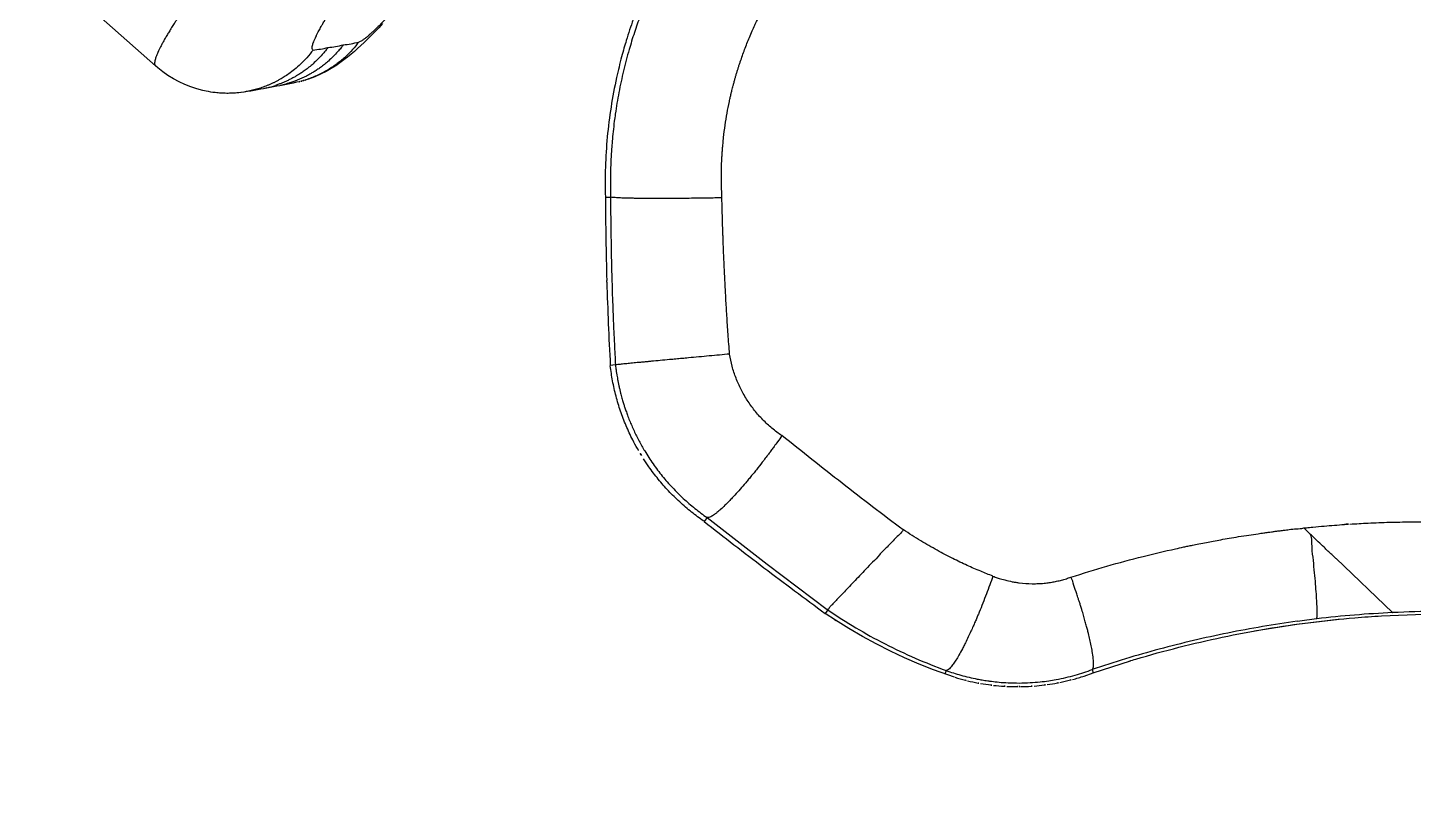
# Model space of a CAD drawing. Header units: millimetres. Extents: x 1145859089 to 1147511753, y -1047484727 to -1047247487.
# Drawn here: x 1146331046 to 1146331303.7, y -1047437019.3 to -1047436878 of the extents above; entities that cross this region are included whole.
import ezdxf
from ezdxf.xclip import XClip

# ---------------------------------------------------------------- set-up
doc = ezdxf.new("R2010")
doc.units = ezdxf.units.MM
doc.header["$LTSCALE"] = 100
doc.header["$MEASUREMENT"] = 0
doc.header["$XCLIPFRAME"] = 2
doc.linetypes.add('CENTERX2', pattern=[4, 2.5, -0.5, 0.5, -0.5])
doc.layers.get('0').update_dxf_attribs({"linetype": 'CONTINUOUS'})
for name, color, linetype in [('L-지중매입', 3, 'CENTERX2'), ('XREF', 135, 'CONTINUOUS'), ('단지배치도$0$W240910', 135, 'CONTINUOUS')]:
    doc.layers.add(name, color=color, linetype=linetype)

# ---------------------------------------------------------------- blocks, each defined once
blk = doc.blocks.new('단지배치도$0$zw$9902')
at = {"layer": '단지배치도$0$W240910', "linetype": 'ByBlock', "ltscale": 20}
for p, q in [((62396.15, -65515.78), (62379.25, -65500.76)), ((62437.66, -65508.67), (62436.95, -65509.41)), ((62438.39, -65507.89), (62437.66, -65508.67)), ((62435.61, -65510.77), (62434.98, -65511.39)), ((62436.26, -65510.11), (62435.61, -65510.77)), ((62436.95, -65509.41), (62436.26, -65510.11)), ((62432.52, -65513.62), (62431.87, -65514.15)), ((62433.14, -65513.08), (62432.52, -65513.62)), ((62433.74, -65512.54), (62433.14, -65513.08)), ((62434.35, -65511.98), (62433.74, -65512.54)), ((62434.98, -65511.39), (62434.35, -65511.98)), ((62396.58, -65516.16), (62396.14, -65515.78)), ((62396.15, -65515.78), (62396.15, -65515.78)), ((62397.51, -65516.89), (62396.58, -65516.16)), ((62428.81, -65516.27), (62427.87, -65516.8)), ((62429.67, -65515.74), (62428.81, -65516.27)), ((62430.46, -65515.2), (62429.67, -65515.74)), ((62431.19, -65514.67), (62430.46, -65515.2)), ((62431.87, -65514.15), (62431.19, -65514.67)), ((62398.48, -65517.57), (62397.51, -65516.89)), ((62399.49, -65518.19), (62398.48, -65517.57)), ((62400.53, -65518.75), (62399.49, -65518.19)), ((62401.6, -65519.24), (62400.53, -65518.75)), ((62421.76, -65518.98), (62421.12, -65519.12)), ((62422.4, -65518.83), (62421.76, -65518.98)), ((62422.89, -65518.71), (62422.4, -65518.83)), ((62424.6, -65518.21), (62423.33, -65518.6)), ((62425.78, -65517.78), (62424.6, -65518.21)), ((62426.87, -65517.3), (62425.78, -65517.78)), ((62427.87, -65516.8), (62426.87, -65517.3)), ((62402.7, -65519.68), (62401.6, -65519.24)), ((62403.83, -65520.05), (62402.7, -65519.68)), ((62404.97, -65520.35), (62403.83, -65520.05)), ((62405.59, -65520.49), (62404.97, -65520.35)), ((62412.05, -65520.72), (62411.64, -65520.76)), ((62412.64, -65520.64), (62412.05, -65520.72)), ((62413.25, -65520.55), (62412.64, -65520.64)), ((62413.86, -65520.46), (62413.25, -65520.55)), ((62414.48, -65520.35), (62413.86, -65520.46)), ((62415.11, -65520.23), (62414.48, -65520.35)), ((62415.75, -65520.1), (62415.11, -65520.23)), ((62416.23, -65520.03), (62415.75, -65520.1)), ((62416.84, -65519.92), (62416.23, -65520.03)), ((62416.87, -65519.85), (62416.4, -65519.96)), ((62417.47, -65519.81), (62416.84, -65519.92)), ((62418.1, -65519.69), (62417.47, -65519.81)), ((62418.74, -65519.55), (62418.1, -65519.69)), ((62419.26, -65519.46), (62418.74, -65519.55)), ((62419.87, -65519.36), (62419.26, -65519.46)), ((62419.87, -65519.29), (62419.39, -65519.4)), ((62420.49, -65519.24), (62419.87, -65519.36)), ((62421.12, -65519.12), (62420.49, -65519.24)), ((62479.81, -65540.18), (62480.78, -65540.17)), ((62480.07, -65555.85), (62480.06, -65555.7)), ((62480.07, -65556), (62480.07, -65555.85)), ((62481.68, -65571.41), (62480.72, -65571.5)), ((62498.72, -65599.79), (62498.18, -65600.53)), ((62498.72, -65599.79), (62509.89, -65608.5)), ((62498.72, -65599.79), (62498.73, -65599.79)), ((62535.24, -65602.08), (62535.21, -65602.11)), ((62609.66, -65601.74), (62609.69, -65601.74)), ((62610.95, -65602.94), (62609.69, -65601.74)), ((62509.89, -65608.5), (62521.08, -65616.93)), ((62614.89, -65606.69), (62615.66, -65607.42)), ((62626.2, -65617.48), (62615.67, -65607.43)), ((62521.17, -65616.99), (62520.7, -65617.65)), ((62522.61, -65618.9), (62520.7, -65617.65)), ((62521.08, -65616.93), (62521.1, -65616.91)), ((62521.12, -65616.94), (62521.09, -65616.92)), ((62521.13, -65616.96), (62521.12, -65616.94)), ((62521.15, -65616.97), (62521.13, -65616.96)), ((62521.16, -65616.98), (62521.15, -65616.97)), ((62521.16, -65616.99), (62521.16, -65616.98)), ((62521.17, -65616.99), (62521.16, -65616.99)), ((62525.09, -65620.45), (62522.61, -65618.9)), ((62549.28, -65617.5), (62549.28, -65617.51)), ((62608.37, -65619.64), (62616.25, -65618.71)), ((62624.15, -65618.09), (62632.08, -65617.79)), ((62626.2, -65617.48), (62626.21, -65617.48)), ((62527.62, -65621.92), (62525.09, -65620.45)), ((62530.19, -65623.32), (62527.62, -65621.92)), ((62600.54, -65620.88), (62608.37, -65619.64)), ((62532.8, -65624.64), (62530.19, -65623.32)), ((62535.44, -65625.88), (62532.8, -65624.64)), ((62538.13, -65627.05), (62535.44, -65625.88)), ((62540.84, -65628.14), (62538.13, -65627.05)), ((62570.54, -65628.69), (62577.44, -65626.45)), ((62544.76, -65629.52), (62540.84, -65628.14)), ((62543.17, -65628.24), (62542.93, -65628.91)), ((62568.84, -65629.28), (62570.54, -65628.69)), ((62570.32, -65628.08), (62570.32, -65628.08)), ((62570.32, -65628.08), (62570.54, -65628.69))]:
    blk.add_line(p, q, dxfattribs=at)
at = {"layer": '단지배치도$0$W240910'}
for radius in [11431.38, 11931.38]:
    blk.add_arc((57394.29, -57699.4), radius, 251.62775, 321.418131, dxfattribs=at)
at = {"layer": '단지배치도$0$W240910', "linetype": 'ByBlock', "ltscale": 20}
for centre, radius, start, end in [((62569.71, -65537.23), 89.91, 163.0571, 164.0213), ((62423.08, -65490.26), 22.69, 276.041, 283.0926), ((62425.66, -65489.25), 23.25, 276.3171, 283.463), ((62428.23, -65488.07), 23.96, 276.8061, 283.7855), ((62570.97, -65537.59), 91.22, 164.0214, 165.0566), ((62396.57, -65515.29), 0.627, 227.6394, 229.6086), ((62418.23, -65499.91), 19.37, 283.9058, 284.8527), ((62418.34, -65500.3), 18.96, 284.8513, 286.1881), ((62418.46, -65500.71), 18.54, 286.1889, 287.3195), ((62418.57, -65501.08), 18.15, 287.3193, 288.5189), ((62412.34, -65500.74), 19.64, 283.3436, 288.2741), ((63088.88, -65538.21), 609.06, 180.18551, 181.6452), ((63088.88, -65538.21), 609.06, 181.67343, 183.13284), ((62518.3, -65567.22), 37.82, 186.4843, 186.6087), ((62521.31, -65566.85), 40.85, 209.5068, 211.0214), ((62521.36, -65566.82), 40.9, 211.0218, 212.6519), ((62519.45, -65569.5), 37.62, 235.4313, 235.5693), ((63056.66, -64889.14), 904.42, 231.86624, 232.75663), ((63056.66, -64889.14), 904.42, 232.75667, 233.65852), ((62575.92, -65535.97), 98.59, 235.9427, 236.1432), ((62577.03, -65534.84), 99.34, 235.7836, 242.922), ((62576.29, -65535.39), 99.28, 237.1977, 237.4829), ((62635.8, -65820.29), 203.03, 96.7106, 97.7352), ((62635.51, -65817.88), 200.61, 92.6566, 96.7086), ((62635.9, -65821.94), 204.69, 90.4065, 92.7158), ((62577.01, -65534.96), 99.23, 242.9018, 250.0614), ((62556.49, -65590.91), 40.35, 253.1026, 256.0561), ((62556.41, -65591.07), 40.19, 284.8255, 288.0269), ((62556.54, -65590.69), 40.58, 256.0534, 256.6146), ((62556.48, -65590.98), 40.28, 256.6117, 259.4773), ((62556.41, -65591.3), 39.96, 259.4802, 260.1305), ((62556.41, -65591.35), 39.9, 260.1308, 262.9566), ((62556.42, -65591.24), 40.02, 262.9548, 263.6498), ((62556.43, -65591.18), 40.08, 263.6503, 266.4481), ((62556.43, -65591.15), 40.1, 266.4479, 267.2055), ((62556.43, -65591.19), 40.06, 267.205, 269.9922), ((62556.43, -65591.28), 39.98, 269.9929, 270.4661), ((62556.43, -65591.23), 40.02, 270.4661, 270.8668), ((62556.42, -65591.17), 40.09, 270.8674, 273.6274), ((62556.42, -65591.15), 40.11, 273.6271, 274.4229), ((62556.43, -65591.19), 40.07, 274.4225, 277.246), ((62556.43, -65591.24), 40.01, 277.2465, 277.9236), ((62556.45, -65591.36), 39.9, 277.9218, 280.7633), ((62556.44, -65591.31), 39.95, 280.7635, 281.4026), ((62556.37, -65590.98), 40.28, 281.4057, 284.2789), ((62556.3, -65590.68), 40.59, 284.2759, 284.8318)]:
    blk.add_arc(centre, radius, start, end, dxfattribs=at)
for points, knots in [([(62495.01, -65487.15), (62493.97, -65488.7), (62491.99, -65491.88), (62489.33, -65496.81), (62486.97, -65501.9), (62485.11, -65506.65), (62484.1, -65509.73), (62483.7, -65511.03)], [0, 0, 0, 0, 5.604425, 11.208847, 16.813268, 22.417692, 26.509652, 26.509652, 26.509652, 26.509652]), ([(62493.68, -65491.12), (62493.62, -65491.23), (62493.48, -65491.46), (62493.2, -65491.93), (62492.9, -65492.44), (62492.6, -65492.96), (62492.36, -65493.38), (62492.14, -65493.78), (62491.88, -65494.24), (62491.62, -65494.71), (62491.35, -65495.21), (62491.07, -65495.73), (62490.83, -65496.21), (62490.59, -65496.67), (62490.38, -65497.07), (62490.07, -65497.69), (62489.7, -65498.44), (62489.3, -65499.29), (62488.95, -65500.04), (62488.65, -65500.71), (62488.42, -65501.23), (62488.23, -65501.65), (62488.08, -65502), (62487.93, -65502.35), (62487.78, -65502.7), (62487.63, -65503.05), (62487.49, -65503.4), (62487.02, -65504.54), (62486.23, -65506.58), (62485.18, -65509.58), (62484.53, -65511.69), (62484.23, -65512.75)], [0, 0, 0, 0, 0.364712, 0.816026, 1.647545, 2.136878, 2.616944, 3.07875, 3.515096, 4.197461, 4.704629, 5.225353, 5.952016, 6.317413, 6.772418, 7.31695, 8.384317, 9.28608, 10.155054, 10.858087, 11.4787, 11.864184, 12.245075, 12.625956, 13.006823, 13.387674, 13.768505, 14.149315, 17.056546, 20.361245, 23.674338, 23.674338, 23.674338, 23.674338]), ([(62445.32, -65499.89), (62444.99, -65500.28), (62444.55, -65500.79), (62444.02, -65501.41), (62443.71, -65501.77), (62443.37, -65502.16), (62442.96, -65502.63), (62442.47, -65503.18), (62441.99, -65503.73), (62441.53, -65504.24), (62441.15, -65504.67), (62440.8, -65505.05), (62440.5, -65505.38), (62440.14, -65505.77), (62439.78, -65506.16), (62439.41, -65506.56), (62439.11, -65506.87), (62438.82, -65507.18), (62438.54, -65507.47), (62438.12, -65507.9), (62437.59, -65508.44), (62436.99, -65509.03), (62436.53, -65509.46), (62436.2, -65509.77), (62435.88, -65510.05), (62435.56, -65510.33), (62435.19, -65510.62), (62434.86, -65510.87), (62434.44, -65511.15), (62434.14, -65511.29), (62433.94, -65511.34)], [0, 0, 0, 0, 1.517675, 2.038852, 2.441445, 2.959771, 3.588533, 4.320677, 5.147241, 5.794318, 6.370235, 6.878711, 7.323233, 7.706986, 8.481811, 8.920546, 9.348917, 9.76681, 10.174088, 10.570583, 11.574554, 12.46404, 13.08503, 13.450095, 13.836246, 14.345516, 14.728269, 15.243923, 15.608358, 16.226218, 16.226218, 16.226218, 16.226218]), ([(62403.14, -65502.6), (62403.05, -65502.77), (62402.77, -65503.12), (62402.35, -65503.76), (62401.8, -65504.57), (62401.29, -65505.33), (62400.85, -65505.99), (62400.43, -65506.64), (62399.99, -65507.33), (62399.49, -65508.11), (62399.03, -65508.84), (62398.58, -65509.58), (62398.16, -65510.29), (62397.77, -65510.96), (62397.44, -65511.6), (62397.2, -65512), (62397.11, -65512.2)], [0, 0, 0, 0, 0.5631, 1.341968, 2.32173, 3.48176, 4.10597, 4.693085, 5.805903, 6.554317, 7.483776, 8.361123, 9.185869, 9.957937, 10.677446, 11.344491, 11.344491, 11.344491, 11.344491]), ([(62425.46, -65512.82), (62425.26, -65512.72), (62425.28, -65512.09), (62425.47, -65511.56), (62425.68, -65511.01), (62425.88, -65510.58), (62426.09, -65510.13), (62426.3, -65509.7), (62426.53, -65509.26), (62426.76, -65508.84), (62426.99, -65508.41), (62427.23, -65508), (62427.46, -65507.6), (62427.67, -65507.23), (62427.9, -65506.85), (62428.13, -65506.46), (62428.36, -65506.08), (62428.58, -65505.72), (62428.86, -65505.28), (62429.06, -65504.96), (62429.19, -65504.74)], [0, 0, 0, 0, 0.685394, 1.381827, 1.856629, 2.42532, 2.802823, 3.362447, 3.856584, 4.286603, 4.783221, 5.319702, 5.730847, 6.157956, 6.600644, 7.058432, 7.525143, 7.94474, 8.313067, 9.080237, 9.080237, 9.080237, 9.080237]), ([(62501.47, -65540.32), (62501.43, -65538.81), (62501.36, -65537.15), (62501.39, -65535.31), (62501.4, -65534.78), (62501.42, -65534.19), (62501.45, -65533.48), (62501.49, -65532.74), (62501.53, -65532.08), (62501.57, -65531.57), (62501.6, -65531.15), (62501.64, -65530.7), (62501.7, -65530), (62501.83, -65528.69), (62502.17, -65526.08), (62502.61, -65523.59), (62503.04, -65521.64), (62503.19, -65520.96), (62503.33, -65520.38), (62503.46, -65519.88), (62503.59, -65519.38), (62503.71, -65518.93), (62503.85, -65518.42), (62503.99, -65517.91), (62504.16, -65517.32), (62504.34, -65516.74), (62504.52, -65516.16), (62504.7, -65515.58), (62504.96, -65514.81), (62505.29, -65513.86), (62505.7, -65512.73), (62506.14, -65511.6), (62506.61, -65510.45), (62507.08, -65509.34), (62507.63, -65508.16), (62507.99, -65507.29), (62509.22, -65505.14), (62508.88, -65505.61)], [0, 0, 0, 0, 4.518138, 4.98761, 5.519291, 6.113066, 6.768875, 7.649409, 8.317802, 8.774307, 9.159361, 9.580814, 10.143028, 11.268688, 13.525753, 18.051297, 18.832091, 19.524161, 20.127712, 20.643007, 21.07032, 21.66195, 22.040052, 22.651282, 23.261655, 23.871211, 24.480004, 25.088098, 25.695569, 26.903457, 28.109964, 29.315847, 30.522095, 31.839608, 33.002428, 34.150196, 35.90749, 35.90749, 35.90749, 35.90749]), ([(62397.11, -65512.2), (62396.9, -65512.53), (62396.64, -65513.19), (62396.26, -65514.06), (62396.05, -65514.72), (62395.98, -65515.21), (62395.97, -65515.55), (62396.1, -65515.71), (62396.15, -65515.75)], [0, 0, 0, 0, 1.162893, 2.116539, 2.856664, 3.223077, 3.614803, 3.80904, 3.80904, 3.80904, 3.80904]), ([(62425.46, -65512.82), (62425.1, -65513.31), (62424.35, -65514.23), (62423.18, -65515.42), (62422.06, -65516.41), (62421.03, -65517.19), (62420.13, -65517.79), (62419.42, -65518.21), (62418.86, -65518.53), (62418.38, -65518.78), (62417.89, -65519.01), (62417.4, -65519.23), (62416.91, -65519.44), (62416.42, -65519.63), (62415.93, -65519.81), (62414.96, -65520.13), (62413.53, -65520.49), (62412.25, -65520.7), (62411.64, -65520.76)], [0, 0, 0, 0, 1.839069, 3.521801, 5.022402, 6.320273, 7.400269, 8.251887, 8.796935, 9.339019, 9.877871, 10.413238, 10.944882, 11.47258, 11.99612, 12.515308, 14.544217, 16.3939, 16.3939, 16.3939, 16.3939]), ([(62428.21, -65512.36), (62428.07, -65512.56), (62427.72, -65513), (62427.13, -65513.72), (62426.36, -65514.54), (62425.54, -65515.32), (62424.72, -65516.01), (62424.01, -65516.55), (62423.33, -65517.03), (62422.71, -65517.43), (62422.12, -65517.78), (62421.54, -65518.1), (62420.96, -65518.39), (62420.37, -65518.66), (62419.79, -65518.91), (62419.22, -65519.14), (62418.79, -65519.29), (62418.55, -65519.37), (62418.5, -65519.39)], [0, 0, 0, 0, 0.748358, 1.676877, 2.794653, 4.111155, 5.086208, 5.987602, 6.811189, 7.553605, 8.212182, 8.877207, 9.531608, 10.174822, 10.806342, 11.425713, 12.032525, 12.180674, 12.180674, 12.180674, 12.180674]), ([(62431.07, -65511.86), (62430.92, -65512.06), (62430.58, -65512.5), (62429.98, -65513.21), (62429.22, -65514.03), (62428.39, -65514.81), (62427.58, -65515.5), (62426.87, -65516.04), (62426.19, -65516.51), (62425.57, -65516.91), (62424.97, -65517.26), (62424.4, -65517.58), (62423.81, -65517.88), (62423.23, -65518.15), (62422.65, -65518.39), (62422.14, -65518.59), (62421.81, -65518.71), (62421.69, -65518.75)], [0, 0, 0, 0, 0.7459, 1.672649, 2.789358, 4.105524, 5.076075, 5.974578, 6.796971, 7.539952, 8.200892, 8.865157, 9.518786, 10.161219, 10.791951, 11.410526, 11.815962, 11.815962, 11.815962, 11.815962]), ([(62433.94, -65511.34), (62433.58, -65511.82), (62432.8, -65512.77), (62431.47, -65514.12), (62429.95, -65515.38), (62428.25, -65516.53), (62426.37, -65517.53), (62425.03, -65518.06), (62424.34, -65518.29)], [0, 0, 0, 0, 1.800659, 3.689631, 5.662945, 7.715642, 9.841463, 12.032314, 12.032314, 12.032314, 12.032314]), ([(62484.23, -65512.75), (62483.85, -65514.06), (62483.16, -65516.7), (62482.3, -65520.69), (62481.78, -65523.83), (62481.44, -65526.27), (62481.25, -65527.95), (62481.08, -65529.67), (62480.97, -65531.11), (62480.91, -65532.09), (62480.87, -65532.82), (62480.84, -65533.36), (62480.81, -65534), (62480.79, -65534.67), (62480.77, -65535.42), (62480.75, -65536.18), (62480.75, -65536.93), (62480.74, -65537.71), (62480.75, -65538.58), (62480.76, -65539.42), (62480.77, -65539.95), (62480.78, -65540.17)], [0, 0, 0, 0, 4.079477, 8.173509, 12.258182, 13.624922, 15.556668, 17.341206, 18.787337, 19.89692, 20.299669, 20.957982, 21.543963, 22.208089, 22.963843, 23.808245, 24.467429, 25.2359, 26.153896, 27.076101, 27.737024, 27.737024, 27.737024, 27.737024]), ([(62482.84, -65514.07), (62482.5, -65515.34), (62481.74, -65518.44), (62480.81, -65523.41), (62480.11, -65528.98), (62479.76, -65534.58), (62479.76, -65538.31), (62479.81, -65540.18)], [0, 0, 0, 0, 3.957199, 9.561944, 15.166688, 20.771431, 26.376179, 26.376179, 26.376179, 26.376179]), ([(62421.69, -65518.75), (62421.62, -65518.78), (62421.37, -65518.86), (62420.77, -65519.05), (62420.23, -65519.2), (62419.87, -65519.29)], [0, 0, 0, 0, 0.200592, 0.793677, 1.890514, 1.890514, 1.890514, 1.890514]), ([(62411.64, -65520.76), (62411.61, -65520.77), (62411.22, -65520.81), (62410.48, -65520.86), (62409.41, -65520.89), (62408.34, -65520.85), (62407.06, -65520.74), (62406.14, -65520.6), (62405.59, -65520.48)], [0, 0, 0, 0, 0.097186, 1.168118, 2.239332, 3.309649, 4.377852, 6.085563, 6.085563, 6.085563, 6.085563]), ([(62501.47, -65540.32), (62501.22, -65540.32), (62500.59, -65540.34), (62499.73, -65540.35), (62498.93, -65540.37), (62498.38, -65540.37), (62497.9, -65540.38), (62497.38, -65540.39), (62496.69, -65540.4), (62495.52, -65540.41), (62493.96, -65540.43), (62492.13, -65540.44), (62490.38, -65540.45), (62488.78, -65540.45), (62487.44, -65540.44), (62486.34, -65540.43), (62485.45, -65540.42), (62484.51, -65540.4), (62483.58, -65540.38), (62482.68, -65540.35), (62481.94, -65540.32), (62481.34, -65540.25), (62480.92, -65540.28), (62480.78, -65540.17)], [0, 0, 0, 0, 0.77239, 1.882234, 2.593554, 3.1513, 3.549162, 4.013506, 4.708113, 5.641626, 7.517969, 9.389761, 11.140689, 12.746223, 14.190557, 15.15895, 16.055317, 16.875233, 17.955021, 18.849888, 19.589823, 20.156184, 20.706385, 20.706385, 20.706385, 20.706385]), ([(62480.78, -65540.17), (62480.78, -65540.39), (62480.78, -65540.92), (62480.79, -65541.8), (62480.79, -65542.89), (62480.8, -65544.13), (62480.82, -65545.38), (62480.83, -65546.48), (62480.85, -65547.59), (62480.87, -65548.92), (62480.9, -65550.57), (62480.93, -65552.32), (62480.98, -65554.08), (62481.01, -65555.24), (62481.03, -65555.82)], [0, 0, 0, 0, 0.686602, 1.572468, 2.657669, 3.944452, 5.293878, 6.393904, 7.244414, 8.637183, 10.390715, 12.183478, 13.905966, 15.654396, 15.654396, 15.654396, 15.654396]), ([(62502.9, -65569.39), (62502.83, -65568.14), (62502.62, -65565.77), (62502.41, -65562.34), (62502.22, -65559.21), (62502.1, -65556.89), (62502.01, -65555.08), (62501.93, -65553.59), (62501.86, -65551.9), (62501.79, -65550.35), (62501.75, -65549.16), (62501.71, -65548.3), (62501.69, -65547.57), (62501.65, -65546.67), (62501.62, -65545.52), (62501.58, -65544.22), (62501.54, -65542.92), (62501.5, -65541.62), (62501.49, -65540.75), (62501.47, -65540.32)], [0, 0, 0, 0, 3.727966, 7.160478, 10.29711, 13.137388, 14.121714, 15.731792, 17.632242, 19.180911, 20.377958, 21.223552, 21.745349, 22.595576, 23.897695, 25.199644, 26.501416, 27.803016, 29.104454, 29.104454, 29.104454, 29.104454]), ([(62481.03, -65555.82), (62481.07, -65557.51), (62481.16, -65560.11), (62481.28, -65563.22), (62481.38, -65565.43), (62481.5, -65568.03), (62481.61, -65570.12), (62481.68, -65571.41)], [0, 0, 0, 0, 5.08195, 7.807414, 9.342913, 11.70911, 15.609667, 15.609667, 15.609667, 15.609667]), ([(62502.9, -65569.39), (62502.28, -65569.44), (62501.02, -65569.56), (62499.11, -65569.74), (62497.19, -65569.92), (62495.51, -65570.07), (62494.08, -65570.21), (62492.91, -65570.31), (62491.56, -65570.44), (62490.04, -65570.58), (62488.69, -65570.7), (62487.69, -65570.8), (62487.02, -65570.86), (62486.37, -65570.92), (62485.55, -65571), (62484.62, -65571.09), (62483.7, -65571.18), (62483.03, -65571.25), (62482.55, -65571.3), (62482.12, -65571.36), (62481.83, -65571.37), (62481.68, -65571.41)], [0, 0, 0, 0, 1.869455, 3.797382, 5.747121, 7.6791, 8.856054, 10.036909, 11.211556, 12.938311, 14.589164, 15.281506, 15.957978, 16.613938, 17.244651, 18.411305, 19.420803, 20.011778, 20.453254, 20.84609, 21.319991, 21.319991, 21.319991, 21.319991]), ([(62512.63, -65584.56), (62511.99, -65584.14), (62510.77, -65583.2), (62509.06, -65581.63), (62507.53, -65579.89), (62506.17, -65578.01), (62505.02, -65575.99), (62504.07, -65573.87), (62503.34, -65571.66), (62503.04, -65570.14), (62502.9, -65569.39)], [0, 0, 0, 0, 2.306734, 4.623026, 6.939053, 9.252315, 11.569258, 13.893668, 16.218986, 18.529866, 18.529866, 18.529866, 18.529866]), ([(62485.76, -65586.97), (62485.46, -65586.44), (62484.71, -65585.04), (62483.64, -65582.73), (62482.6, -65580.01), (62481.76, -65577.22), (62481.13, -65574.4), (62480.84, -65572.51), (62480.73, -65571.58)], [0, 0, 0, 0, 1.831835, 4.742714, 7.652956, 10.56241, 13.471104, 16.297154, 16.297154, 16.297154, 16.297154]), ([(62481.68, -65571.41), (62481.7, -65571.59), (62481.75, -65572), (62481.84, -65572.63), (62481.94, -65573.26), (62482.04, -65573.85), (62482.14, -65574.42), (62482.26, -65575.02), (62482.4, -65575.63), (62482.54, -65576.22), (62482.68, -65576.8), (62482.82, -65577.32), (62482.95, -65577.78), (62483.07, -65578.2), (62483.21, -65578.67), (62483.36, -65579.13), (62483.51, -65579.6), (62483.69, -65580.1), (62483.94, -65580.81), (62484.42, -65582.05), (62485.12, -65583.67), (62486.07, -65585.57), (62486.76, -65586.81), (62487.12, -65587.41)], [0, 0, 0, 0, 0.521798, 1.262919, 1.904362, 2.432366, 3.042987, 3.654111, 4.265656, 4.907204, 5.496883, 6.034562, 6.520155, 6.95361, 7.334902, 8.002069, 8.405257, 8.794376, 9.594705, 10.660753, 12.788191, 14.908924, 17.023309, 17.023309, 17.023309, 17.023309]), ([(62512.63, -65584.56), (62512.37, -65584.94), (62511.89, -65585.62), (62511.25, -65586.5), (62510.78, -65587.14), (62510.53, -65587.48), (62510.43, -65587.61), (62510.43, -65587.61)], [0, 0, 0, 0, 1.382044, 2.485792, 3.279492, 3.745298, 3.762624, 3.762624, 3.762624, 3.762624]), ([(62535.21, -65602.11), (62531.38, -65599.27), (62523.83, -65593.45), (62516.36, -65587.53), (62512.63, -65584.56)], [0, 0, 0, 0, 14.302718, 28.595326, 28.595326, 28.595326, 28.595326]), ([(62487.12, -65587.41), (62487.61, -65588.22), (62488.65, -65589.82), (62490.37, -65592.1), (62492.25, -65594.25), (62494.27, -65596.26), (62496.43, -65598.12), (62497.95, -65599.26), (62498.73, -65599.79)], [0, 0, 0, 0, 2.853469, 5.703771, 8.555362, 11.40842, 14.258114, 17.099784, 17.099784, 17.099784, 17.099784]), ([(62510.43, -65587.61), (62510.33, -65587.74), (62510.14, -65588), (62509.75, -65588.52), (62509.1, -65589.37), (62508.35, -65590.33), (62507.6, -65591.28), (62507.02, -65591.99), (62506.46, -65592.67), (62505.74, -65593.52), (62504.9, -65594.5), (62504.01, -65595.49), (62503.26, -65596.29), (62502.64, -65596.93), (62501.98, -65597.59), (62501.3, -65598.24), (62500.65, -65598.8), (62500.15, -65599.19), (62499.77, -65599.45), (62499.33, -65599.7), (62498.95, -65599.87), (62498.73, -65599.79)], [0, 0, 0, 0, 0.485454, 0.978597, 1.932862, 3.695839, 4.638255, 5.554442, 6.440643, 7.293633, 8.889762, 10.32771, 11.285376, 12.176629, 12.996825, 14.086436, 15.00145, 15.546387, 16.008957, 16.389534, 17.08293, 17.08293, 17.08293, 17.08293]), ([(62498.11, -65600.47), (62497.33, -65599.94), (62495.8, -65598.8), (62493.61, -65596.92), (62491.54, -65594.88), (62489.62, -65592.68), (62488.1, -65590.67), (62487.23, -65589.38), (62486.92, -65588.89)], [0, 0, 0, 0, 2.818129, 5.72738, 8.637394, 11.548194, 14.459629, 16.208132, 16.208132, 16.208132, 16.208132]), ([(62609.69, -65601.74), (62609.85, -65601.72), (62610.4, -65601.66), (62611.67, -65601.54), (62614.03, -65601.32), (62616, -65601.18), (62617.25, -65601.08)], [0, 0, 0, 0, 0.462729, 1.684278, 3.813673, 7.586353, 7.586353, 7.586353, 7.586353]), ([(62617.25, -65601.08), (62617.47, -65601.06), (62617.81, -65601.03), (62618.15, -65601.02), (62618.27, -65601.02)], [0, 0, 0, 0, 0.674098, 1.017934, 1.017934, 1.017934, 1.017934]), ([(62618.27, -65601.01), (62619.39, -65600.95), (62621.83, -65600.8), (62624.27, -65600.7), (62625.59, -65600.67)], [0, 0, 0, 0, 3.379338, 7.331471, 7.331471, 7.331471, 7.331471]), ([(62625.59, -65600.67), (62626.89, -65600.64), (62629.78, -65600.57), (62632.67, -65600.58), (62634.26, -65600.59)], [0, 0, 0, 0, 3.899777, 8.674294, 8.674294, 8.674294, 8.674294]), ([(62535.21, -65602.11), (62534.8, -65602.72), (62533.64, -65603.66), (62532.26, -65605.29), (62531.18, -65606.21), (62530.77, -65606.76)], [0, 0, 0, 0, 2.215276, 4.379296, 6.430833, 6.430833, 6.430833, 6.430833]), ([(62551.87, -65610.7), (62551.11, -65610.42), (62549.51, -65609.77), (62547.02, -65608.69), (62544.31, -65607.39), (62541.42, -65605.87), (62538.35, -65604.1), (62536.3, -65602.78), (62535.24, -65602.08)], [0, 0, 0, 0, 2.446168, 5.164931, 8.160506, 11.432192, 14.973302, 18.773615, 18.773615, 18.773615, 18.773615]), ([(62591.61, -65604.41), (62592.03, -65604.34), (62592.91, -65604.16), (62594.31, -65603.91), (62595.88, -65603.63), (62597.62, -65603.34), (62599.41, -65603.06), (62600.97, -65602.83), (62602.16, -65602.66), (62602.98, -65602.54), (62603.57, -65602.46), (62604.12, -65602.39), (62604.59, -65602.33), (62605.23, -65602.25), (62605.98, -65602.14), (62606.62, -65602.11), (62606.95, -65602.04)], [0, 0, 0, 0, 1.265254, 2.693625, 4.284414, 6.036974, 7.976404, 9.718938, 10.766561, 11.591929, 12.194976, 12.575584, 13.246166, 13.62651, 14.499451, 15.521988, 15.521988, 15.521988, 15.521988]), ([(62606.95, -65602.04), (62607.39, -65601.95), (62608.3, -65601.87), (62609.22, -65601.85), (62609.66, -65601.74)], [0, 0, 0, 0, 1.361949, 2.732032, 2.732032, 2.732032, 2.732032]), ([(62611.47, -65607.8), (62611.39, -65606.99), (62611.13, -65605.39), (62611.23, -65603.71), (62610.95, -65602.94)], [0, 0, 0, 0, 2.444196, 4.888729, 4.888729, 4.888729, 4.888729]), ([(62614.89, -65606.7), (62614.37, -65606.28), (62613.59, -65605.42), (62612.48, -65604.4), (62611.65, -65603.6), (62611.18, -65603.16), (62610.95, -65602.94)], [0, 0, 0, 0, 1.999883, 3.490576, 4.503334, 5.445999, 5.445999, 5.445999, 5.445999]), ([(62566.39, -65610.88), (62568.61, -65610.2), (62573.04, -65608.79), (62579.53, -65607.07), (62584.31, -65605.93), (62587.1, -65605.33), (62588.16, -65605.1), (62589.09, -65604.91), (62590.25, -65604.68), (62591.12, -65604.5), (62591.61, -65604.41)], [0, 0, 0, 0, 6.970844, 13.960153, 20.130537, 21.704696, 22.517268, 23.38058, 24.5609, 26.059001, 26.059001, 26.059001, 26.059001]), ([(62530.77, -65606.76), (62530.4, -65607.26), (62529.48, -65608.07), (62528.28, -65609.39), (62527.1, -65610.62), (62526, -65611.78), (62524.98, -65612.84), (62524.07, -65613.8), (62523.26, -65614.65), (62522.57, -65615.36), (62522.02, -65615.99), (62521.5, -65616.38), (62521.3, -65616.95), (62521.09, -65616.92)], [0, 0, 0, 0, 1.848171, 3.647412, 5.365476, 6.960018, 8.441307, 9.782827, 10.941295, 11.94642, 12.773552, 13.395342, 14.032256, 14.032256, 14.032256, 14.032256]), ([(62612.07, -65618.64), (62612.18, -65618.39), (62612.18, -65617.78), (62612.17, -65616.79), (62612.11, -65615.53), (62612.01, -65613.95), (62611.87, -65612.09), (62611.68, -65610.01), (62611.54, -65608.55), (62611.47, -65607.8)], [0, 0, 0, 0, 0.826395, 1.745737, 3.011497, 4.60525, 6.488135, 8.602852, 10.877877, 10.877877, 10.877877, 10.877877]), ([(62551.87, -65610.7), (62551.68, -65611.25), (62551.28, -65612.35), (62550.66, -65614.02), (62550.01, -65615.72), (62549.54, -65616.88), (62549.29, -65617.48), (62549.28, -65617.51)], [0, 0, 0, 0, 1.726952, 3.518078, 5.346979, 7.18218, 7.278058, 7.278058, 7.278058, 7.278058]), ([(62551.87, -65610.7), (62552.01, -65610.76), (62552.39, -65610.9), (62553.13, -65611.15), (62554.19, -65611.45), (62555.23, -65611.69), (62556.13, -65611.85), (62557.36, -65612.02), (62558.66, -65612.11), (62559.99, -65612.1), (62560.72, -65612.07), (62561.36, -65612.02), (62561.88, -65611.96), (62562.37, -65611.89), (62562.83, -65611.82), (62563.29, -65611.74), (62563.73, -65611.65), (62564.18, -65611.55), (62564.79, -65611.39), (62565.52, -65611.18), (62566.1, -65610.98), (62566.39, -65610.88)], [0, 0, 0, 0, 0.447889, 1.227569, 2.33458, 3.761479, 4.417731, 5.072633, 7.479468, 8.321554, 9.059096, 9.691757, 10.219254, 10.641465, 11.188179, 11.598801, 12.056191, 12.53337, 12.98429, 13.920151, 14.827012, 14.827012, 14.827012, 14.827012]), ([(62568.4, -65616.93), (62568.3, -65616.69), (62568.19, -65616.2), (62567.97, -65615.54), (62567.78, -65614.96), (62567.62, -65614.45), (62567.34, -65613.61), (62566.89, -65612.45), (62566.67, -65611.35), (62566.39, -65610.88)], [0, 0, 0, 0, 0.785509, 1.485574, 2.097317, 2.619131, 3.08624, 4.748278, 6.376057, 6.376057, 6.376057, 6.376057]), ([(62549.28, -65617.5), (62549.25, -65617.59), (62549.11, -65617.9), (62548.88, -65618.47), (62548.56, -65619.22), (62548.19, -65620.06), (62547.77, -65621), (62547.29, -65622.04), (62546.88, -65622.89), (62546.57, -65623.5), (62546.38, -65623.86), (62546.05, -65624.5), (62545.6, -65625.33), (62545.04, -65626.27), (62544.51, -65627.06), (62543.98, -65627.74), (62543.48, -65628.25), (62543.17, -65628.24)], [0, 0, 0, 0, 0.29896, 1.02573, 1.841463, 2.737949, 3.777083, 4.935237, 6.178798, 6.595398, 7.000004, 7.392112, 8.766373, 9.817176, 10.692653, 11.584491, 12.514966, 12.514966, 12.514966, 12.514966]), ([(62570.32, -65628.08), (62570.43, -65628), (62570.57, -65627.64), (62570.6, -65626.96), (62570.54, -65625.94), (62570.37, -65624.81), (62570.15, -65623.62), (62569.91, -65622.51), (62569.67, -65621.51), (62569.45, -65620.63), (62569.23, -65619.81), (62568.99, -65618.92), (62568.69, -65617.96), (62568.54, -65617.27), (62568.4, -65616.93)], [0, 0, 0, 0, 0.386577, 1.061927, 2.075916, 3.430424, 4.511722, 5.705098, 6.82224, 7.590985, 8.436215, 9.358547, 10.356819, 11.46101, 11.46101, 11.46101, 11.46101]), ([(62608.47, -65619.1), (62606.31, -65619.39), (62601.99, -65620.05), (62595.54, -65621.25), (62589.15, -65622.65), (62582.8, -65624.25), (62576.52, -65626.05), (62572.38, -65627.38), (62570.32, -65628.08)], [0, 0, 0, 0, 6.553541, 13.107395, 19.657698, 26.199822, 32.731156, 39.253913, 39.253913, 39.253913, 39.253913]), ([(62577.23, -65626.51), (62577.63, -65626.39), (62580.69, -65625.46), (62586.43, -65623.88), (62594.52, -65622), (62602.68, -65620.45), (62610.9, -65619.25), (62618.07, -65618.51), (62622.49, -65618.17), (62624.15, -65618.09)], [0, 0, 0, 0, 1.268591, 9.572434, 17.876043, 26.179379, 34.482432, 42.785216, 47.783932, 47.783932, 47.783932, 47.783932]), ([(62543.17, -65628.24), (62544.07, -65628.57), (62545.99, -65629.18), (62548.24, -65629.71), (62549.73, -65629.99), (62550.38, -65630.09), (62550.95, -65630.18), (62551.84, -65630.3), (62553.11, -65630.44), (62554.82, -65630.55), (62556.07, -65630.58), (62556.75, -65630.58)], [0, 0, 0, 0, 2.881319, 6.031147, 6.947928, 7.421278, 8.001605, 8.688921, 10.100092, 11.819439, 13.847041, 13.847041, 13.847041, 13.847041]), ([(62556.75, -65630.58), (62557.43, -65630.57), (62558.73, -65630.53), (62560.57, -65630.38), (62562.18, -65630.18), (62563.78, -65629.91), (62565.43, -65629.57), (62567.15, -65629.13), (62568.77, -65628.64), (62569.82, -65628.27), (62570.32, -65628.08)], [0, 0, 0, 0, 2.059288, 3.899753, 5.5213, 6.923845, 8.779453, 10.55639, 12.254625, 13.874128, 13.874128, 13.874128, 13.874128])]:
    blk.add_open_spline(points, degree=3, knots=knots, dxfattribs=at)
blk = doc.blocks.new('단지배치도')
blk.add_blockref('단지배치도$0$zw$9902', (141034.19, 142437.16))

msp = doc.modelspace()

# ---------------------------------------------------------------- linework, layer by layer
at = {"layer": 'L-지중매입', "ltscale": 2}
msp.add_arc((1146292364.149594, -1047402174.186541, 0), 45716.750817, 303.4822833292, 333.0437788935, dxfattribs=at)

# ---------------------------------------------------------------- block references
at = {"layer": 'XREF'}
ref = msp.add_blockref('단지배치도', (1146127639.433663, -1047513806.462535), dxfattribs=at)
XClip(ref).set_block_clipping_path([(72982.4064819524, 34919.7593965298), (360382.4067475507, 255319.7593436697)])

doc.saveas('drawing.dxf')
